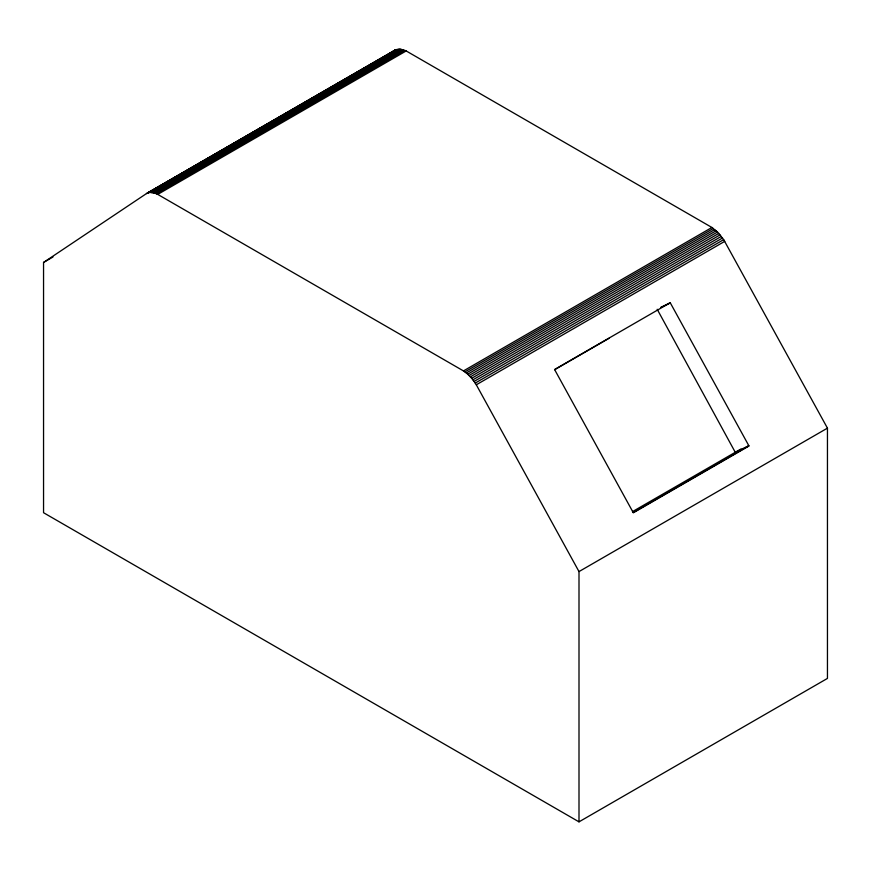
<?xml version="1.0" encoding="UTF-8"?>
<svg xmlns="http://www.w3.org/2000/svg" width="871" height="871" viewBox="0 0 871 871"><rect width="100%" height="100%" fill="white"/><g stroke="black" fill="none" stroke-linecap="round" stroke-linejoin="round"><path stroke-width="1.31" d="M43.55 262.443L146.47 193.58L394.922 50.137L400.127 49.168L406.191 50.954L711.912 227.473L717.486 232.034L723.681 239.645L827.45 428.14L827.45 678.411L578.997 821.854L43.55 512.714L43.55 262.443L52.968 256.999M386.996 55.439L394.922 50.137M146.47 193.58L395.859 49.723M147.406 193.166L396.86 49.418M148.408 192.861L397.905 49.222M149.453 192.665L398.994 49.146M150.541 192.589L151.674 192.611L400.127 49.168M151.674 192.611L152.839 192.752L401.291 49.309M152.839 192.752L154.036 193.003L402.489 49.56M154.036 193.003L155.256 193.362L403.709 49.919M155.256 193.362L156.486 193.83L404.939 50.387M156.486 193.83L157.738 194.396L406.191 50.954M157.738 194.396L463.47 370.915L711.912 227.473M463.47 370.915L464.885 371.906L713.338 228.463M464.885 371.906L466.29 372.995L714.743 229.563M466.29 372.995L467.683 374.192L716.136 230.75M467.683 374.192L469.044 375.477L717.486 232.034M469.044 375.477L470.373 376.849L718.815 233.406M470.373 376.849L471.657 378.308L720.11 234.865M471.657 378.308L472.899 379.832L721.351 236.389M472.899 379.832L474.096 381.422L722.538 237.99M474.096 381.422L475.228 383.077L723.681 239.645M475.228 383.077L476.306 384.786L724.748 241.343M670.235 302.749L554.587 369.533L633.348 512.801L749.006 446.017L670.235 302.749L660.751 307.507L670.322 302.912M554.675 369.685L609.079 338.275M632.466 511.647L741.058 448.957M633.173 512.486L748.831 445.712L735.266 452.299L657.191 309.292M578.997 821.854L578.997 571.583L827.45 428.14M476.306 384.786L578.997 571.583"/></g></svg>
